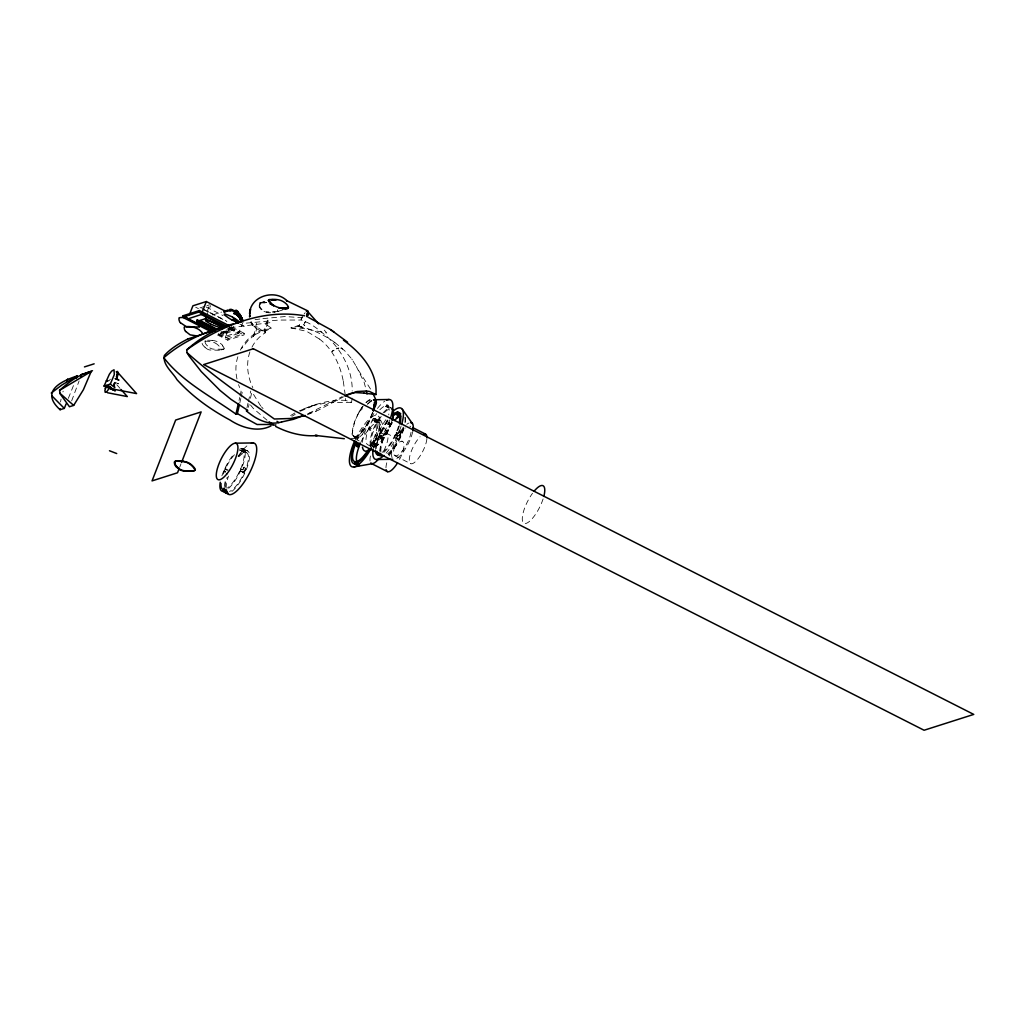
<?xml version="1.0" encoding="UTF-8"?>
<svg xmlns="http://www.w3.org/2000/svg" width="1025" height="1025" viewBox="0 0 1025 1025"><rect width="100%" height="100%" fill="white"/><g stroke="black" fill="none" stroke-linecap="round" stroke-linejoin="round"><path stroke-width="0.75" stroke-dasharray="5 3.75" d="M352.152 398.136L351.575 402.325L345.425 400.378L345.489 398.482M299.133 326.181L299.531 324.643L299.364 326.104L300.966 326.732L299.364 326.104M381.953 438.405L382.018 438.303A23.716 7.559 -63.1 0 1 383.158 435.689L384.093 434.472L384.003 435.394A21.704 6.919 -63.1 0 0 382.85 438.149L381.326 439.11L382.85 438.149M277.288 311.485C281.913 309.819 269.857 314.073 267.64 312.433M60.539 401.941L61.064 399.097M239.043 400.48L239.722 397.444M240.068 395.932L241.093 391.383L238.517 384.644M253.495 336.559L256.596 322.875L256.955 327.103L255.276 334.509L248.255 340.262L241.477 348.718M239.786 403.017L240.811 398.456M241.157 396.944L242.182 392.383L241.093 391.383M246.974 407.771L247.999 403.222M248.345 401.697L250.753 391.063M265.244 332.817L264.181 331.664L265.859 324.272L268.345 319.121L265.244 332.817C259.133 336.482 254.213 342.017 251.33 348.538M248.383 407.335L249.075 404.298M250.446 398.238L251.817 392.191M237.851 356.738C235.455 363.888 235.404 371.652 236.98 378.981M249.882 351.921C245.885 363.606 247.486 376.636 252.842 387.642M260.235 302.823L259.658 305.373L260.76 302.58L259.21 303.951L259.274 307.218L262.387 310.972L266.974 312.382L275.148 311.882L266.333 311.984L267.602 312.189M362.171 434.728L364.375 430.731M62.935 391.934L63.166 391.178M380.07 437.572C385.182 432.204 376.623 438.572 381.454 439.072M380.954 437.316L382.184 438.841M386.489 404.76C390.692 405.964 385.925 404.273 385.836 406.451M391.922 421.89C388.001 430.833 380.634 452.64 367.616 444.658A21.704 6.919 -63.1 0 1 376.598 413.716M243.719 471.718L244.527 471.513A23.716 7.559 -63.1 0 0 245.68 468.732L244.501 467.105L244.911 468.886A21.704 6.919 -63.1 0 1 243.719 471.718L244.552 471.462M401.223 432.499A23.716 7.559 -63.1 0 1 400.096 435.228L399.263 435.484A21.704 6.919 -63.1 0 0 400.403 432.755C403.978 429.795 395.855 432.063 400.045 430.872M376.611 443.492L375.06 443.851L377.277 442.774A24.933 7.944 -63.1 0 0 378.468 439.904C378.212 435.164 375.099 442.057 373.126 440.238L375.701 440.84L376.521 438.841M400.07 435.279L399.263 435.484M400.455 432.653L399.34 431.102M372.831 412.217L366.386 426.157A21.051 6.701 -63.1 0 1 352.1 433.934M374.983 419.84L374.253 421.698L375.932 419.532L374.33 421.608M71.648 400.89L79.104 380.928M243.86 467.72L243.053 469.617L240.593 469.04L242.233 469.873L244.501 467.105M399.404 431.487L398.597 433.383L396.15 432.819L398.597 433.383M241.721 451.589L243.54 452.294A21.704 6.919 -63.1 0 1 244.808 452.076L245.641 450.231M377.674 422.39L378.417 420.481M370.115 447.015L370.794 445.26A22.819 7.265 -63.1 0 0 374.983 420.788A22.819 7.265 -63.1 0 0 357.763 438.751L357.443 439.405M387.873 407.271L388.526 405.567M207.127 311.395L209.164 306.116L206.204 307.026L223.027 315.559M206.627 315.751L210.548 305.642M223.45 334.086L223.847 333.087L234.687 329.627L234.289 330.639L223.45 334.086L220.708 332.702M230.241 324.771L225.167 337.84L218.248 334.329M227.371 328.013L230.215 329.461L221.528 332.228L220.939 333.74L229.626 330.972L231.368 326.488M227.717 340.159L228.293 338.66L244.527 333.484L243.95 334.983L227.717 340.159L216.429 334.432M233.469 326.347L232.444 328.987L222.784 332.062M179.836 466.836L180.989 463.864M243.104 321.94L238.594 333.561L227.576 327.833M246.705 452.743L241.733 450.334L242.438 448.502L247.691 450.974M241.682 451.41C244.603 445.401 241.093 455.023 242.477 449.539M243.566 452.294L244.36 450.462A23.716 7.559 -63.1 0 1 245.513 450.257L244.808 452.076M378.263 420.314L374.215 418.661L373.484 420.558L375.201 421.429M378.878 422.774L374.304 420.57L375.06 418.648M376.342 422.607L377.072 420.711A24.933 7.944 -63.1 0 1 378.289 420.506L378.315 420.506M378.007 420.148L377.52 422.236M377.546 422.415L378.366 420.378M398.558 431.743L397.777 433.639M68.342 398.341L73.557 385.387M224.962 472.807L225.359 471.859L223.719 471.026L226.179 471.59M375.688 439.123L377.226 438.2M373.984 439.968L371.614 443.543M380.903 435.625L379.263 434.792L380.16 432.768L383.76 433.895L380.16 432.768M396.97 432.55L394.74 435.881M302.003 317.609L300.927 320.031L278.864 320.056L243.361 323.413M396.073 434.574L399.468 435.907M227.371 470.398L224.616 469.002L225.987 467.631M243.117 472.384L240.529 470.808L239.158 472.179M381.031 432.435L381.531 431.397M302.593 316.392C297.814 321.312 305.604 321.12 308.538 323.093C315.815 326.924 321.94 332.51 328.218 337.725C342.44 351.69 352.6 370.704 352.216 391.025M362.581 406.438A21.051 6.701 -63.1 0 0 359.301 411.384L354.676 421.557L352.1 433.947M240.362 350.102C244.719 341.133 252.868 333.099 262.579 330.268M371.639 447.515C376.008 438.29 381.812 427.745 379.186 417.29L387.668 434.587L386.502 433.28L402.505 441.403M383.991 435.42L383.158 435.689M303.836 324.682L305.412 321.478L303.541 324.771L304.784 325.642L303.541 324.771M251.138 321.35C248.78 327.27 274.149 337.597 256.955 327.103M277.673 311.587L277.455 309.768M108.778 381.031L110.392 379.186M304.13 314.009L305.155 312.676M351.139 438.687L358.378 438.072L362.171 434.741M380.377 437.162L381.941 437.778L380.736 436.97M367.655 404.004L371.422 400.749M358.891 412.076L364.042 407.168M367.488 404.196L370.192 401.659M264.181 331.664L271.407 328.141L265.859 324.272M371.601 400.66L369.807 401.967M259.453 303.08L269.639 299.748M255.276 334.509L263.233 330.742M381.543 438.982L381.377 439.072M373.049 442.095L375.906 443.684L377.277 442.774M370.473 401.441L371.793 400.66M294.944 412.96L289.627 416.15M299.262 410.948C313.701 404.58 329.384 399.302 345.425 400.378M343.503 396.842L317.968 410.41L307.692 413.728M291.882 416.291L295.2 414.369M370.192 430.321C368.026 423.03 368.949 435.612 371.434 428.732C370.871 426.567 367.873 429.629 370.807 430.141M388.565 422.159C390.064 429.975 390.051 416.137 387.271 423.902C389.244 425.977 389.756 421.608 387.963 422.364M307.308 414.766L316.52 410.987M316.981 404.145L302.606 409.218M300.338 411.243L311.882 406.387M376.969 420.75L374.996 419.955M334.803 342.44C323.477 334.534 310.588 328.308 296.904 326.04L299.069 325.297M369.333 428.309L370.268 428.014M388.449 424.491L389.333 424.209M200.029 307.872L205.538 306.116M206.922 305.668L209.677 304.797M212.572 314.97L221.605 312.087M260.132 303.259L268.55 300.581M278.48 311.28L282.516 309.986M222.399 333.061L232.06 329.986L227.819 327.833M238.633 333.445L225.167 337.84L218.299 334.227M242.233 469.873L243.053 469.617M244.86 468.989L245.68 468.732M239.683 471.077L243.335 472.179M243.912 472.141L242.541 472.448M379.263 434.792L381.723 435.356M374.843 441.109L375.701 440.84M378.468 439.904L377.597 440.186L376.406 438.469M395.24 434.843L398.853 435.933M223.975 349.051L220.926 349.973M319.428 339.019L306.68 331.331L290.985 327.91L298.723 325.604M243.732 467.349L243.015 467.964M308.397 413.523L342.196 396.611M311.574 405.874L327.731 402.569L351.575 402.325M244.232 450.5L242.387 449.744M271.407 328.141L268.832 328.769M262.592 330.268L268.819 328.769M387.732 407.335L385.874 406.643M370.909 445.183L372.805 445.901M376.188 422.646L374.279 421.877M385.951 406.374L387.834 407.117M372.69 446.144L370.832 445.401M259.991 302.823L266.513 302.977M230.202 327.705L270.6 322.593M277.327 311.485L278.416 311.344M255.11 319.659L259.799 319.044M370.268 446.9L371.396 447.156M262.925 318.621L285.27 316.533L304.617 317.955M358.378 438.072L353.856 436.945M207.588 340.223L212.188 340.39M205 341.133L209.933 341.44A18.822 17.028 72.3 0 1 214.328 342.593L214.404 342.657A13.53 12.236 72.3 0 1 214.904 342.888M341.709 348.064L340.761 348.064L342.542 349.089L341.889 348.295M290.985 327.91L302.183 328.282L326.757 332.971L322.708 328.41M264.322 302.362L263.041 302.362L267.192 302.554M264.347 302.362L266.141 302.49M296.904 326.04L301.183 326.655M298.749 326.296L302.554 327.859M117.542 383.337L118.503 383.811L115.966 382.761M387.207 405.926L391.665 408.181L387.527 406.079M239.812 324.079L245.398 326.911M201.874 308.41L226.013 320.658M202.847 309.307L226.884 321.504M195.672 307.218L198.427 308.627M231.829 327.039L244.527 333.484M230.574 327.539L239.222 331.946L225.795 336.226L220.26 333.42M229.831 327.821L243.95 334.983M228.806 327.859L234.289 330.639M226.781 329.525L229.626 330.972M221.105 331.703L223.847 333.087M218.415 333.65L228.293 338.66M374.215 418.661L375.932 419.532M372.165 442.377L375.06 443.851M395.061 455.753L410.73 463.71M357.2 439.917L359.134 440.891M243.284 449.334L241.644 448.502L240.939 450.308L242.579 451.141M225.449 468.732L228.203 470.129M215.224 343.055L215.545 343.234A14.85 13.428 72.3 0 1 217.941 344.964L219.337 346.36A11.634 10.519 72.3 0 1 220.849 348.436M355.572 437.803L353.036 435.215M207.332 349.077L207.293 349.051A10.365 9.366 72.4 0 1 206.563 348.564L205.974 348.116M244.77 451.897L245.475 450.065M334.803 342.452L344.759 350.819L351.844 359.058L356.239 366.348M205 341.799A6.086 5.497 72.3 0 0 207.793 346.066L209.882 347.834M267.025 420.212L253.303 408.437L249.075 403.197M205.615 347.821L204.885 347.244M319.428 339.019C332.83 349.051 340.249 365.143 343.298 381.262M261.478 406.848L263.066 408.578M116.812 384.747L119.963 388.296M222.412 345.489L223.091 346.322M380.326 438.726L380.173 438.533M353.164 435.33L355.944 439.238M260.76 406.067L252.778 393.203M251.548 322.286L253.201 324.989L251.817 322.952M351.818 359.032L352.292 359.801M356.252 366.361L364.08 382.146L365.592 387.745M370.537 389.064L357.43 368.68L357.956 369.999M343.298 381.274L345.271 395.24M205.231 341.581L205.231 341.363A3.472 3.139 72.3 0 0 205.192 340.838M355.419 439.328A28.636 9.123 -63.1 0 1 377.482 415.548A28.636 9.123 -63.1 0 1 372.126 446.618M373.036 448.438A16.9 5.381 -63.1 0 1 386.553 433.306A16.9 5.381 -63.1 0 1 382.812 452.691M370.038 460.981A16.9 5.381 -63.1 0 1 370.461 455.971M360.749 442.569A22.819 7.265 -63.1 0 1 378.584 422.646A22.819 7.265 -63.1 0 1 374.548 447.336M356.674 439.456A24.933 7.944 -63.1 0 1 376.034 418.956A24.933 7.944 -63.1 0 1 370.537 447.054M389.295 455.933A16.9 5.381 -63.1 0 1 402.761 441.532A16.9 5.381 -63.1 0 1 398.405 461.519M385.964 467.746A16.9 5.381 -63.1 0 1 387.168 461.429M226.128 488.348A28.636 9.123 -63.1 0 1 228.485 476.1M238.056 456.42A28.636 9.123 -63.1 0 1 248.652 444.568M239.453 450.744A21.704 6.919 -63.1 0 1 242.477 464.03A21.704 6.919 -63.1 0 1 227.448 488.015M223.232 474.088A21.704 6.919 -63.1 0 1 234.674 454.511M238.966 456.714A21.704 6.919 -63.1 0 1 247.397 464.171A21.704 6.919 -63.1 0 1 229.51 491.436M225.282 487.144A21.704 6.919 -63.1 0 1 227.243 477.137M239.414 449.309A23.716 7.559 -63.1 0 1 243.937 461.711A23.716 7.559 -63.1 0 1 228.28 488.669M221.9 475.831A23.716 7.559 -63.1 0 1 234.225 453.793M238.287 456.253A23.716 7.559 -63.1 0 1 248.96 461.058A23.716 7.559 -63.1 0 1 230.728 492.269M224.283 486.516A23.716 7.559 -63.1 0 1 225.808 479.29M401.057 426.362A28.636 9.123 -63.1 0 1 386.053 453.191M373.407 447.682A28.636 9.123 -63.1 0 1 385.823 419.725M412.639 432.063A20.282 6.458 -63.1 0 1 396.009 458.828M392.075 457.65A20.282 6.458 -63.1 0 1 403.888 427.118M406.81 424.324A20.282 6.458 -63.1 0 1 408.86 423.043M405.17 417.239A23.716 7.559 -63.1 0 1 405.285 422.761M403.991 428.527A23.716 7.559 -63.1 0 1 386.835 456.112M380.173 451A23.716 7.559 -63.1 0 1 392.511 422.3M398.52 426.157A21.704 6.919 -63.1 0 1 382.082 452.384M376.521 448.425A21.704 6.919 -63.1 0 1 388.103 420.75M403.171 427.105A21.704 6.919 -63.1 0 1 385.977 454.805M380.916 452.115A21.704 6.919 -63.1 0 1 393.331 421.813M399.417 425.734A23.716 7.559 -63.1 0 1 383.337 452.832M375.458 449.053A23.716 7.559 -63.1 0 1 387.886 419.827M404.901 417.495A23.716 7.559 -63.1 0 1 404.913 422.454M403.799 427.656A23.716 7.559 -63.1 0 1 386.963 455.561M379.775 451.192A23.716 7.559 -63.1 0 1 392.588 421.506M409.808 426.118A16.554 5.279 -63.1 0 1 410.628 426.81M411.051 432.243A16.554 5.279 -63.1 0 1 400.147 453.383A16.554 5.279 -63.1 0 1 393.972 448.809A16.554 5.279 -63.1 0 1 405.298 427.976M426.874 438.995A16.554 5.279 -63.1 0 1 416.675 460.43A16.554 5.279 -63.1 0 1 409.423 458.008A16.554 5.279 -63.1 0 1 420.109 436.727M379.814 409.821A21.704 6.919 -63.1 0 1 388.706 414.856M387.335 419.968A21.704 6.919 -63.1 0 1 367.629 444.658M389.884 419.84A28.636 9.123 -63.1 0 1 372.344 448.053M362.414 442.326A28.636 9.123 -63.1 0 1 374.202 412.998M377.456 408.45A28.636 9.123 -63.1 0 1 384.798 401.147M372.421 412.921A20.282 6.458 -63.1 0 1 353.792 435.997A20.282 6.458 -63.1 0 1 363.17 406.118M366.22 402.71A20.282 6.458 -63.1 0 1 371.383 399.788M391.601 421.698A21.704 6.919 -63.1 0 1 371.857 446.81A21.704 6.919 -63.1 0 1 380.659 415.932M383.145 412.819A21.704 6.919 -63.1 0 1 390.858 407.899M391.845 422.133A21.077 6.714 -63.1 0 1 372.677 446.528A21.077 6.714 -63.1 0 1 381.223 416.534M384.426 412.652A21.077 6.714 -63.1 0 1 390.615 408.706M223.347 349.025A2.242 2.024 72.3 0 1 223.77 349.025M222.963 349.102A12.3 11.121 72.3 0 1 222.258 349.23L213.405 349.141A9.468 8.559 72.3 0 1 209.856 347.911M212.188 340.428A17.092 15.452 72.3 0 1 222.617 345.233M222.938 346.565A4.01 3.626 72.3 0 1 224.385 348.731M219.683 350.063A16.823 15.221 72.3 0 1 218.299 350.23L209.958 349.986A9.174 8.29 72.4 0 1 207.806 349.358M204.962 347.078A6.086 5.509 72.4 0 1 202.117 343.388M365.912 402.53A21.051 6.701 -63.1 0 1 371.601 399.097M543.083 498.957A21.051 6.701 -63.1 0 1 523.942 523.275A21.051 6.701 -63.1 0 1 532.513 493.294M332.728 350.922L332.126 351.434L334.048 350.204L332.728 350.922M337.955 348.09C333.01 350.05 341.607 347.565 337.955 348.09M261.875 309.729L260.593 308.256L261.875 309.729M254.918 327.001L254.008 326.104L254.918 327.001M260.158 307.487L259.863 306.706L260.158 307.487"/><path stroke-width="1.5" d="M271.087 425.849C257.89 432.768 241.49 427.681 229.818 419.917C210.215 409.385 191.931 396.201 176.941 379.634C172.789 372.344 162.386 364.798 164.346 355.483C170.829 348.359 179.298 343.388 187.78 338.993M364.029 393.1L375.932 394.548C377.764 371.819 360.928 352.651 343.477 340.197M108.97 386.822L110.79 387.373L108.97 386.822L109.06 386.041M269.203 421.749L273.227 425.144L275.917 424.939M66.125 403.85L64.306 408.386L60.091 409.731C39.911 391.486 60.59 381.3 77.362 375.893L76.324 378.494M268.934 299.979L268.55 300.568C270.779 304.643 266.615 298.621 270.626 299.569C274.188 299.159 277.877 299.364 281.26 300.607C287.154 303.08 291.459 309.102 285.219 309.127M307.551 316.059L308.077 312.83L306.911 311.305M226.179 326.668C203.386 331.728 181.425 342.593 163.821 357.725C182.527 382.005 211.278 396.496 235.955 414.113L238.351 403.504M235.955 414.113L237.377 413.652L239.44 404.542M373.331 410.858C373.971 407.732 379.071 401.621 374.548 399.583M373.407 410.756L373.715 409.654A21.051 6.701 -63.1 0 0 374.394 402.248M307.282 317.007L308.153 313.266L307.628 310.793L286.475 300.543L287 300.953M106.254 385.887L104.87 390.538L105.729 392.383M357.341 446.887L358.289 446.131A24.933 7.944 -63.1 0 1 359.48 443.261M199.375 326.693L199.119 325.463A14.209 12.851 72.3 0 0 198.466 324.438M356.636 444.325L356.444 446.375M105.28 388.565L106.344 385.502M184.244 327.065L184.436 326.924A6.022 5.445 72.3 0 1 185.615 326.668L188.049 326.552A36.785 33.261 72.3 0 1 191.483 326.783L196.493 328.064M357.097 443.197C357.968 442.287 356.149 448.425 359.109 445.965M358.25 446.247L359.147 445.849M91.174 371.498L83.384 389.743L73.672 405.4L69.469 406.746L60.206 393.959L59.54 390.397C68.624 382.222 79.015 374.292 91.174 371.498L59.54 390.397M80.629 376.841L81.475 374.586M104.063 386.079L109.393 374.189L111.635 371.127L114.031 369.782L114.313 374.625L110.29 384.093L104.063 386.079L115.338 390.82L106.805 386.771L108.56 386.246M210.778 331.562L182.565 317.238L183.142 315.738L199.375 310.562L229.011 325.604M212.726 331.523L187.87 318.775L212.764 331.408M189.522 314.534L192.905 305.809L206.32 301.529L225.679 311.357M182.565 317.238L198.799 312.061L199.375 310.562M215.263 330.857L196.8 321.478L197.428 319.864M187.831 318.89L201.297 314.496L206.32 301.529M196.8 321.478L205.474 318.711L206.102 317.097M235.929 320.697L233.008 319.659L233.38 318.698M179.26 468.322L177.53 472.768L152.059 480.892L175.659 420.045L201.131 411.922L181.566 462.377M225.833 490.322L224.193 489.489L223.501 491.295L225.128 492.128L226.025 490.296M225.462 492.705L226.179 490.873L223.386 489.476L222.707 491.308L226.589 493.115A23.716 7.559 -63.1 0 0 227.806 492.91L227.858 492.897M225.231 492.115L226.653 490.142M226.064 492.974L226.64 491.488M359.762 465.299L359.673 465.324A24.933 7.944 -63.1 0 1 358.455 465.542L354.317 463.646L355.06 461.711L356.995 462.698M354.317 463.646L355.88 461.737L358.238 462.48M357.943 463.851L358.225 463.146M378.93 453.242L378.251 455.087L380.672 455.894M379.045 455.074L379.75 453.268M397.188 412.281L396.496 414.087L398.123 414.907L398.827 413.101L397.188 412.281L400.737 413.664M397.303 414.1L397.982 412.268M381.8 455.062L381.403 455.753M397.995 413.293L397.328 415.099L398.072 414.92M234.02 313.253L234.968 310.895M66.689 381.39L67.663 378.994M369.32 449.181A24.933 7.944 -63.1 0 1 353.433 463.39A24.933 7.944 -63.1 0 1 355.38 442.326L355.842 441.25M109.38 388.065L106.843 391.627L105.127 392.178M281.632 421.954C268.358 425.887 256.212 419.276 246.282 410.82L247.704 410.359L230.933 399.302L220.003 390.41L201.22 371.537L189.01 355.982L187.075 352.69L186.729 349.833C200.054 338.007 215.968 328.32 233.392 323.862M113.66 385.323C118.029 379.276 111.507 384.759 114.621 386.284L113.365 385.413M273.047 424.465L257.083 424.504L237.377 413.652M225.154 312.048L227.012 310.972M51.25 393.036L62.051 384.875L77.362 375.893M186.729 349.833C220.567 325.924 262.656 308.358 304.681 315.828M268.358 300.235L269.626 299.748M199.196 326.988L198.991 327.001A1.896 1.717 72.3 0 0 198.491 326.988L186.601 326.873L180.464 322.721M82.794 373.83L80.719 375.035L92.506 370.743M116.209 371.819L117.452 371.434L118.016 372.652L116.696 378.802L118.951 380.121L115.159 378.584L116.696 378.802L117.375 376.726L117.901 373.472L116.735 371.947M306.385 311.177L307.628 310.793M344.848 396.009L356.982 391.524L366.348 391.012M348.769 394.036L346.565 395.086M303.182 415.612L293.496 419.315L281.644 421.954M187.793 338.98L209.83 331.716M305.36 415.509L290.652 418.482L274.341 419.007C244.668 397.7 214.289 377.097 187.075 352.69M84.447 366.912L94.146 363.824M282.452 309.05L288.576 307.257M355.38 442.326L356.252 442.044A22.819 7.265 -63.1 0 0 354.086 461.327A22.819 7.265 -63.1 0 0 367.949 450.103M356.316 445.209L357.174 444.94M226.038 491.949L227.05 492.115M350.345 393.562L354.906 392.537L364.003 393.1M228.332 310.575L229.754 310.306M236.186 323.234L238.902 322.606M193.623 470.757L193.674 470.744A2.742 2.486 72.3 0 1 194.391 470.68M194.173 470.577L194.212 470.577A2.742 2.486 72.3 0 1 194.929 470.501M399.058 416.073L397.264 415.356M357.238 464.44L355.15 463.633M354.202 466.887L372.498 463.659M113.429 390.025L115.928 389.615M288.038 308.064C281.106 309.089 272.099 307.039 269.139 299.992M176.326 461.122L176.057 461.148A5.304 4.805 72.3 0 0 175.237 461.34M175.787 461.288L175.608 461.314A5.304 4.805 72.3 0 0 174.698 461.506M176.684 461.083L177.402 461.032A28.533 25.804 72.3 0 1 178.158 461.007L183.321 461.327M176.146 461.25L176.864 461.199A28.533 25.804 72.3 0 1 177.62 461.173L182.783 461.493A19.975 18.066 72.3 0 1 187.485 462.736L187.652 462.852A14.465 13.082 72.3 0 1 188.1 463.057L188.792 463.428A16.105 14.568 72.3 0 1 191.38 465.324L192.469 466.375A12.71 11.493 72.3 0 1 194.507 469.053L194.622 469.283A2.447 2.204 72.3 0 1 194.84 469.809M374.368 399.737L389.103 399.507M235.263 443.197L252.944 442.928M376.585 459.533L392.793 459.277M231.432 310.242L232.637 310.332M196.134 335.803L190.15 334.868L185.704 331.434M344.31 438.713L315.149 435.407L317.366 435.548C302.913 436.752 288.397 433.037 275.61 426.426M281.76 308.358L285.949 308.435L279.364 308.089M281.875 308.294L278.954 307.974M230.471 310.357L231.637 310.485M232.995 310.601L234.238 310.793M233.162 310.678L231.778 310.498M184.795 470.782L186.114 470.898A46.407 41.974 72.3 0 0 189.317 470.975L192.341 470.847A17.527 15.849 72.3 0 0 193.815 470.667M184.257 470.949L185.576 471.064A46.407 41.974 72.3 0 0 188.779 471.141L191.803 471.026A17.527 15.849 72.3 0 0 193.277 470.834M233.341 310.639L234.482 310.806M230.74 310.293L232.496 310.537M184.359 470.731L183.449 470.59A10.186 9.212 72.3 0 1 181.041 469.898M183.821 470.898L182.911 470.757A10.186 9.212 72.3 0 1 180.502 470.065M233.021 310.37L234.161 310.575M366.373 391.012L369.474 391.473L375.932 394.548M116.786 389.808L136.581 393.613L117.35 371.972M107.523 392.754L127.318 396.572L121.014 389.474M106.805 386.771L114.992 389.436M207.242 320.338L207.934 320.569M221.041 327.974L221.669 328.192A16.246 4.612 21.2 0 0 222.733 328.525M207.998 320.582L212.662 322.273M220.401 327.769L218.773 327.206A43.037 12.223 21.2 0 1 215.737 326.104L214.02 325.45M269.818 303.695L270.638 303.977M236.147 320.838L234.533 320.274M109.47 450.744L116.722 453.55M212.841 322.35L213.559 322.632M213.879 325.399L213.213 325.13A9.456 2.678 21.2 0 1 210.945 324.143M271.369 304.31L272.522 304.938M232.278 316.956L231.983 316.815A13.991 3.972 21.2 0 0 230.74 316.251L229.241 315.61A7.547 2.14 21.2 0 0 225.564 314.265M308.666 317.507L330.678 329.653L347.616 342.209M240.901 319.082L243.668 320.492M201.874 312.997L204.641 314.393M198.799 312.061L227.012 326.386M201.297 314.496L224.757 326.539M205.474 318.711L222.528 327.359M412.652 427.566L425.465 434.075M200.17 320.582L217.133 329.192M197.377 319.967L215.852 329.345M196.954 320.146L215.327 329.473M183.142 315.738L187.383 317.891M371.396 463.505L387.463 471.654M218.825 324.976L218.632 324.874A13.415 3.805 21.2 0 0 218.133 324.63L217.979 324.553A18.527 5.266 21.2 0 0 213.559 322.644M273.585 305.732L272.022 304.656M210.599 323.951L210.356 323.823A13.991 3.972 21.2 0 1 209.279 323.208L208.049 322.478A7.547 2.14 21.2 0 1 205.641 320.722M232.073 320.005L232.15 320.056A13.415 3.805 21.2 0 0 232.547 320.261L233.213 320.582A14.939 4.241 21.2 0 0 235.981 321.824L237.326 322.363A11.787 3.344 21.2 0 0 238.312 322.734M235.942 311.216L236.865 311.767M180.118 469.847L179.913 469.719A15.08 13.633 72.3 0 1 178.696 468.861L178.453 468.681M374.676 400.288L376.354 402.94M278.736 422.582L276.981 421.288M110.29 384.093L114.903 387.629M271.933 304.643L272.829 305.232M221.567 326.539L222.553 327.18A11.787 3.344 21.2 0 1 222.976 327.488M235.724 314.111L236.89 314.88A18.078 14.747 -40.4 0 1 238.031 315.918L240.157 318.916M241.964 318.365L242.207 319.493L241.17 316.84A18.719 15.375 -43.7 0 0 237.621 312.266A15.708 12.607 -32.8 0 0 237.082 311.818L237.941 312.446A17.335 14.055 -51.8 0 1 239.773 314.419M330.678 329.653L334.022 332.138M273.214 305.347L273.752 305.757M237.287 312.048L238.633 313.266M270.754 303.772L270.728 303.682M178.67 468.258L179.234 468.694A15.08 13.633 72.3 0 0 180.362 469.501M178.593 468.194L177.966 467.695A13.466 12.172 72.3 0 1 176.62 466.465M177.94 468.271L177.351 467.797A13.466 12.172 72.3 0 1 176.082 466.631M239.965 322.247L238.351 320.979A43.037 12.223 21.2 0 0 236.288 319.441L234.494 318.237A9.456 2.678 21.2 0 0 232.598 317.122M224.296 314.842L228.357 317.801A18.527 5.266 21.2 0 0 231.983 319.967M73.672 405.4L59.886 393.241M64.306 408.386L51.839 395.804M287.461 301.312C275.892 288.64 250.356 295.495 249.588 313.624L250.51 309.23L249.639 316.84M238.774 313.407L239.068 313.74A18.13 14.632 -52.5 0 1 239.568 314.457L239.812 314.701A19.385 15.631 -52.8 0 1 240.362 315.521M176.595 466.413L176.403 466.183A6.124 5.548 72.3 0 1 175.288 464.389M176.095 466.631L175.928 466.439A6.124 5.548 72.3 0 1 174.75 464.568L174.634 464.184A4.997 4.523 72.3 0 1 174.429 462.941M307.526 311.331L318.66 323.862M239.85 314.342L241.669 318.532M402.364 409.347L412.524 423.722M240.004 318.916L240.683 320.287M240.042 318.993L241.298 321.478M373.459 394.612L375.496 399.007M241.067 316.904L241.772 318.416M241.669 317.571L241.657 318.07M175.301 464.389L175.185 464.043A4.997 4.523 72.3 0 1 174.968 462.762M241.016 321.107L241.323 322.017M241.836 318.006L241.887 318.749M366.809 392.639L367.001 393.997M60.039 408.667L60.091 409.731M174.942 462.365L174.942 462.262A3.523 3.19 72.3 0 0 174.916 461.75M174.404 462.531L174.404 462.429A3.523 3.19 72.3 0 0 174.365 461.916M371.153 448.399A28.636 9.123 -63.1 0 1 351.882 466.747A28.636 9.123 -63.1 0 1 354.573 441.173M379.071 458.393A16.9 5.381 -63.1 0 1 370.743 462.967M357.007 462.134A22.819 7.265 -63.1 0 1 360.364 443.441M397.533 462.954A16.9 5.381 -63.1 0 1 386.105 469.629M251.343 443.184A28.636 9.123 -63.1 0 1 248.857 474.255A28.636 9.123 -63.1 0 1 226.294 490.552M224.911 489.348A21.704 6.919 -63.1 0 1 221.016 483.416M225.731 490.501A23.716 7.559 -63.1 0 1 220.247 482.237M227.64 493.512A23.716 7.559 -63.1 0 1 224.206 487.926M393.357 410.987A28.636 9.123 -63.1 0 1 401.595 424.606M383.927 455.407A28.636 9.123 -63.1 0 1 373.138 449.193M410.538 422.62A20.282 6.458 -63.1 0 1 412.857 431.025M396.368 417.969A23.716 7.559 -63.1 0 1 399.891 415.33M394.523 420.481A21.704 6.919 -63.1 0 1 400.621 416.291M393.241 415.561A21.704 6.919 -63.1 0 1 399.289 422.992M378.571 453.153A21.704 6.919 -63.1 0 1 376.944 451.333M399.212 416.035A21.704 6.919 -63.1 0 1 400.288 415.843M393.305 414.177A23.716 7.559 -63.1 0 1 399.852 424.094M381.454 454.165A23.716 7.559 -63.1 0 1 375.445 450.244M423.838 434.088A16.554 5.279 -63.1 0 1 426.938 437.893M386.643 400.109A28.636 9.123 -63.1 0 1 390.512 418.046M371.332 448.873A28.636 9.123 -63.1 0 1 362.453 447.143M374.087 404.247A20.282 6.458 -63.1 0 1 373.151 410.474M392.165 408.591A21.704 6.919 -63.1 0 1 392.011 420.378M392.024 409.077A21.077 6.714 -63.1 0 1 392.588 419.597M205.577 320.453A4.638 1.32 21.2 0 1 205.513 320.197M219.811 325.502A14.939 4.241 21.2 0 1 221.003 326.193M236.147 310.947A9.468 7.508 -28.5 0 1 237.518 311.869M235.455 311.651A10.045 6.458 -0.7 0 1 236.544 312.215M224.321 314.098A4.638 1.32 21.2 0 1 225.244 314.239M234.904 312.446A9.212 6.932 -13.5 0 1 237.262 314.265M233.674 313.599A8.213 4.741 3.3 0 1 235.302 314.355M237.787 312.907A19.372 14.965 -67.1 0 1 240.337 317.404M235.968 310.088A9.058 6.906 -16.5 0 1 238.056 311.741M233.995 310.895A6.932 4.356 1.8 0 1 234.674 311.075M229.728 309.422A10.481 9.199 -20.3 0 1 231.586 309.396M236.416 314.803A20.052 16.118 -37.6 0 1 240.491 318.557M235.981 321.248A10.75 3.113 22.6 0 1 238.915 322.465M235.097 319.275A13.517 4.305 14.4 0 1 234.392 319.031M242.412 320.351A2.678 1.307 53.5 0 1 242.259 319.915M241.9 319.531A2.255 1.333 38.6 0 1 241.593 320.582M229.574 310.562A7.816 6.086 -5.2 0 1 230.433 310.575M226.73 310.434A9.994 8.098 -7.2 0 1 227.973 310.037M241.452 318.647A7.547 4.689 40.3 0 1 241.618 319.313M240.542 315.61A20.5 16.989 -36.6 0 1 241.118 316.584M226.013 311.19A6.765 4.907 -3.1 0 1 230.548 310.793M223.822 311.177A5.983 2.832 -18.3 0 1 224.782 310.498M224.27 312.625A4.459 2.345 -19.9 0 1 224.039 312.189M236.224 322.311A10.814 2.486 21.4 0 1 238.338 323.144M183.321 461.365A19.975 18.066 72.3 0 1 188.023 462.57L188.19 462.685A14.465 13.082 72.3 0 1 188.638 462.89L189.33 463.262A16.105 14.568 72.3 0 1 191.918 465.145L193.007 466.208A12.71 11.493 72.3 0 1 195.045 468.873L195.16 469.117A2.447 2.204 72.3 0 1 195.378 469.642M373.459 399.852A21.051 6.701 -63.1 0 1 373.779 400.301M196.428 328.295A13.171 11.916 72.3 0 1 202.771 333.586M185.64 331.498A5.317 4.805 72.3 0 1 184.257 327.833M185.064 317.545A39.655 35.862 72.3 0 0 183.001 317.455L180.374 317.571A6.496 5.881 72.3 0 0 179.093 317.827L178.952 318.839A5.727 5.189 72.3 0 0 180.4 322.785M534.115 491.218A21.051 6.701 -63.1 0 1 543.827 496.433M117.234 373.869L116.991 375.15L117.234 373.869M307.41 313.227L307.154 314.508L307.41 313.227M116.888 375.573L116.517 376.803L116.888 375.573M307.052 314.931L306.693 316.161L307.052 314.931M253.342 348.743L203.668 364.58L924.089 730.248L973.75 714.412L253.342 348.743M272.394 299.659L271.317 299.723L276.071 299.928L272.394 299.659M107.83 380.711L106.28 380.762L107.804 380.711M249.677 316.494L249.639 315.585L249.664 316.443M226.935 473.819A20.282 6.458 -63.1 0 0 236.57 443.62A20.282 6.458 -63.1 0 0 217.812 467.118A20.282 6.458 -63.1 0 0 226.935 473.819M235.097 310.716A6.522 4.087 -7.4 0 0 234.687 310.639A6.035 3.908 -7.7 0 1 235.084 310.754"/></g></svg>
